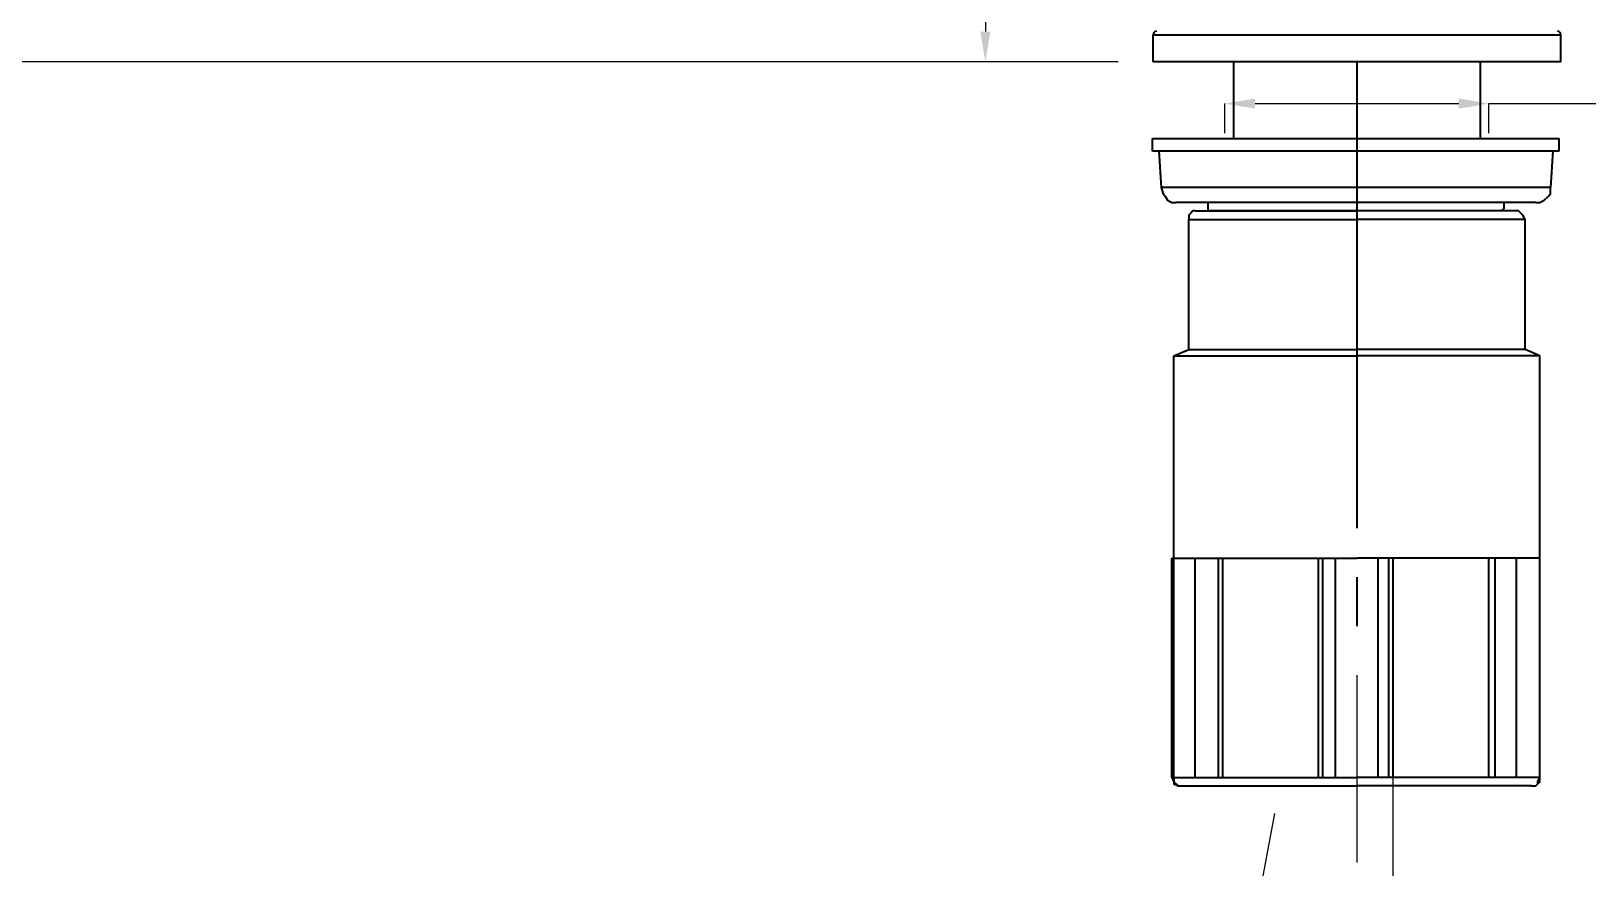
# Model space of a CAD drawing. Extents: x 0 to 1128, y 0 to 827.
# Drawn here: x 216.6 to 422.7, y 213.8 to 324.5 of the extents above; entities that cross this region are included whole.
import ezdxf

# ---------------------------------------------------------------- set-up
doc = ezdxf.new("R2010")
doc.units = 0
doc.header["$LTSCALE"] = 4
doc.header["$MEASUREMENT"] = 0
doc.header["$PDMODE"] = 3
doc.header["$PDSIZE"] = -10
doc.linetypes.add('CENTER2', pattern=[28.575, 19.05, -3.175, 3.175, -3.175])
doc.layers.get('0').update_dxf_attribs({"linetype": 'CONTINUOUS'})
doc.layers.get('DEFPOINTS').update_dxf_attribs({"linetype": 'CONTINUOUS'})
doc.layers.add('Cneter', color=1, linetype='CENTER2', lineweight=13)
doc.styles.add('Daelim Dimension', font='')
doc.styles.get('Daelim Dimension').set_extended_font_data('NanumGothic')
doc.dimstyles.new('DEFAULT', dxfattribs={"dimscale": 2, "dimtxt": 2, "dimasz": 2, "dimexe": 0, "dimexo": 2, "dimgap": 1, "dimtad": 1, "dimdec": 1, "dimzin": 9, "dimdsep": 46, "dimtxsty": 'Daelim Dimension', "dimcen": 0.5, "dimclrd": 252, "dimclre": 252, "dimclrt": 3, "dimadec": 1, "dimazin": 0, "dimtfac": 1, "dimtdec": 1, "dimtix": 1, "dimtmove": 0, "dimatfit": 3, "dimfxl": 1, "dimtolj": 1, "dimtzin": 1, "dimlwd": 9, "dimlwe": 9, "dimarcsym": 0})

# ---------------------------------------------------------------- blocks, each defined once
blk = doc.blocks.new('*D3')
at = {"color": 5, "lineweight": 9, "ltscale": 0.5, "transparency": 16777216}
for p, q in [((388.03, 516.86), (343, 516.86)), ((343, 512.86), (343, 324.39)), ((360.59, 320.39), (343, 320.39))]:
    blk.add_line(p, q, dxfattribs=at)
at = {"color": 5, "ltscale": 0.5, "transparency": 16777216}
for points in [[(342.33, 512.86), (343.66, 512.86), (343, 516.86)], [(342.33, 324.39), (343.66, 324.39), (343, 320.39)]]:
    blk.add_solid(points, dxfattribs=at)
at = {"layer": 'DEFPOINTS', "color": 0, "ltscale": 0.5, "transparency": 16777216}
for p in [(392.03, 516.86), (343, 320.39), (364.59, 320.39)]:
    blk.add_point(p, dxfattribs=at)
at = {"color": 7, "ltscale": 0.5, "transparency": 16777216, "insert": (335.3, 418.62), "char_height": 10, "attachment_point": 5, "rotation": 90, "style": 'Daelim Dimension'}
blk.add_mtext('\\A1;196.5', dxfattribs=at)
blk = doc.blocks.new('*D7')
at = {"color": 5, "lineweight": 9, "ltscale": 0.5, "transparency": 16777216}
for p, q in [((206.61, 604.3), (186.95, 604.3)), ((186.95, 600.3), (186.95, 324.39)), ((355.04, 320.39), (186.95, 320.39))]:
    blk.add_line(p, q, dxfattribs=at)
at = {"color": 5, "ltscale": 0.5, "transparency": 16777216}
for points in [[(186.28, 600.3), (187.62, 600.3), (186.95, 604.3)], [(186.28, 324.39), (187.62, 324.39), (186.95, 320.39)]]:
    blk.add_solid(points, dxfattribs=at)
at = {"layer": 'DEFPOINTS', "color": 0, "ltscale": 0.5, "transparency": 16777216}
for p in [(210.61, 604.3), (186.95, 320.39), (359.04, 320.39)]:
    blk.add_point(p, dxfattribs=at)
at = {"color": 7, "ltscale": 0.5, "transparency": 16777216, "insert": (179.25, 462.35), "char_height": 10, "attachment_point": 5, "rotation": 90, "style": 'Daelim Dimension'}
blk.add_mtext('\\A1;283.9', dxfattribs=at)
blk = doc.blocks.new('*D8')
at = {"color": 5, "lineweight": 9, "ltscale": 0.5, "transparency": 16777216}
for p, q in [((374.73, 310.95), (374.73, 314.86)), ((378.73, 314.86), (405.73, 314.86)), ((409.73, 310.95), (409.73, 314.86)), ((409.73, 314.86), (531.49, 314.86))]:
    blk.add_line(p, q, dxfattribs=at)
at = {"color": 5, "ltscale": 0.5, "transparency": 16777216}
for points in [[(378.73, 315.53), (378.73, 314.2), (374.73, 314.86)], [(405.73, 315.53), (405.73, 314.2), (409.73, 314.86)]]:
    blk.add_solid(points, dxfattribs=at)
at = {"layer": 'DEFPOINTS', "color": 0, "ltscale": 0.5, "transparency": 16777216}
for p in [(374.73, 314.95), (409.73, 314.95), (409.73, 314.86)]:
    blk.add_point(p, dxfattribs=at)
at = {"color": 7, "ltscale": 0.5, "transparency": 16777216, "insert": (483.9, 324.85), "char_height": 10, "attachment_point": 5, "style": 'Daelim Dimension'}
blk.add_mtext('\\A1;설치 구멍 {\\H1.25x;\\C256;Ø}35', dxfattribs=at)

msp = doc.modelspace()

# ---------------------------------------------------------------- linework, layer by layer
at = {"color": 7, "linetype": 'Continuous'}
for p, q in [((365.23, 323.96), (419.23, 323.96)), ((365.23, 320.39), (365.23, 323.96)), ((419.23, 320.39), (419.23, 323.96)), ((419.23, 320.39), (365.23, 320.39))]:
    msp.add_line(p, q, dxfattribs=at)
at = {"ltscale": 0.5}
msp.add_line((392.23, 320.39), (392.23, 286.45), dxfattribs=at)
at = {"color": 7, "linetype": 'Continuous'}
for centre, start, end in [((365.73, 323.96), 98.3257, 180), ((418.73, 323.96), 0, 81.6743)]:
    msp.add_arc(centre, 0.5, start, end, dxfattribs=at)
for points in [[(375.87, 320.39), (375.87, 320.39), (375.87, 310.24), (375.87, 310.24)], [(408.58, 320.39), (408.58, 320.39), (408.58, 310.24), (408.58, 310.24)], [(365.15, 308.55), (365.15, 308.55), (365.15, 310.24), (365.15, 310.24)], [(365.15, 310.24), (365.15, 310.24), (419.02, 310.24), (419.02, 310.24)], [(419.02, 308.55), (419.02, 308.55), (419.02, 310.24), (419.02, 310.24)], [(419.02, 308.55), (419.02, 308.55), (365.15, 308.55), (365.15, 308.55)], [(418.17, 308.55), (418.17, 308.55), (366, 308.55), (366, 308.55)], [(366, 308.55), (366, 308.55), (366.28, 303.76), (366.28, 303.76)], [(418.17, 308.55), (418.17, 308.55), (417.89, 303.76), (417.89, 303.76)], [(417.89, 303.76), (417.89, 303.76), (366.28, 303.76), (366.28, 303.76)], [(392.23, 304.04), (392.23, 304.04), (392.23, 297.55), (392.23, 297.55)], [(415.92, 301.78), (415.92, 301.78), (368.25, 301.78), (368.25, 301.78)], [(372.48, 301.78), (372.48, 301.78), (372.48, 300.94), (372.48, 300.94)], [(411.69, 301.78), (411.69, 301.78), (411.69, 300.94), (411.69, 300.94)], [(369.95, 282.33), (369.95, 282.33), (369.95, 299.53), (369.95, 299.53)], [(369.95, 299.53), (369.95, 299.53), (392.23, 299.53), (392.23, 299.53)], [(370.79, 300.66), (370.79, 300.66), (392.23, 300.66), (392.23, 300.66)], [(372.48, 300.94), (372.48, 300.94), (372.48, 300.66), (372.48, 300.66)], [(411.41, 300.66), (411.41, 300.66), (372.48, 300.66), (372.48, 300.66)], [(410.84, 300.66), (410.84, 300.66), (373.05, 300.66), (373.05, 300.66)], [(413.38, 300.66), (413.38, 300.66), (392.23, 300.66), (392.23, 300.66)], [(414.51, 299.53), (414.51, 299.53), (392.23, 299.53), (392.23, 299.53)], [(411.41, 300.66), (411.41, 300.66), (411.69, 300.94), (411.69, 300.94)], [(414.51, 282.33), (414.51, 282.33), (414.51, 299.53), (414.51, 299.53)], [(392.23, 291.07), (392.23, 291.07), (392.23, 258.65), (392.23, 258.65)], [(367.97, 281.48), (367.97, 281.48), (369.95, 282.33), (369.95, 282.33)], [(367.97, 225.66), (367.97, 225.66), (367.97, 281.48), (367.97, 281.48)], [(367.97, 281.48), (367.97, 281.48), (392.23, 281.48), (392.23, 281.48)], [(369.95, 282.33), (369.95, 282.33), (392.23, 282.33), (392.23, 282.33)], [(414.51, 282.33), (414.51, 282.33), (392.23, 282.33), (392.23, 282.33)], [(416.48, 281.48), (416.48, 281.48), (392.23, 281.48), (392.23, 281.48)], [(416.48, 281.48), (416.48, 281.48), (414.51, 282.33), (414.51, 282.33)], [(416.48, 225.66), (416.48, 225.66), (416.48, 281.48), (416.48, 281.48)], [(367.69, 254.7), (367.69, 254.7), (392.23, 254.7), (392.23, 254.7)], [(367.69, 225.66), (367.69, 225.66), (367.69, 254.7), (367.69, 254.7)], [(370.79, 225.66), (370.79, 225.66), (370.79, 254.7), (370.79, 254.7)], [(373.89, 225.66), (373.89, 225.66), (373.89, 254.7), (373.89, 254.7)], [(374.46, 225.66), (374.46, 225.66), (374.46, 254.7), (374.46, 254.7)], [(387.15, 225.66), (387.15, 225.66), (387.15, 254.7), (387.15, 254.7)], [(387.71, 225.66), (387.71, 225.66), (387.71, 254.7), (387.71, 254.7)], [(389.4, 225.66), (389.4, 225.66), (389.4, 254.7), (389.4, 254.7)], [(416.48, 254.7), (416.48, 254.7), (392.23, 254.7), (392.23, 254.7)], [(395.05, 225.66), (395.05, 225.66), (395.05, 254.7), (395.05, 254.7)], [(396.46, 225.66), (396.46, 225.66), (396.46, 254.7), (396.46, 254.7)], [(397.02, 225.66), (397.02, 225.66), (397.02, 254.7), (397.02, 254.7)], [(409.71, 225.66), (409.71, 225.66), (409.71, 254.7), (409.71, 254.7)], [(410.56, 225.66), (410.56, 225.66), (410.56, 254.7), (410.56, 254.7)], [(413.38, 225.66), (413.38, 225.66), (413.38, 254.7), (413.38, 254.7)], [(416.48, 225.66), (416.48, 225.66), (416.48, 254.7), (416.48, 254.7)], [(392.23, 252.16), (392.23, 252.16), (392.23, 245.67), (392.23, 245.67)], [(367.69, 225.66), (367.69, 225.66), (392.23, 225.66), (392.23, 225.66)], [(416.48, 225.66), (416.48, 225.66), (392.23, 225.66), (392.23, 225.66)], [(368.82, 224.53), (368.82, 224.53), (392.23, 224.53), (392.23, 224.53)], [(415.36, 224.53), (415.36, 224.53), (392.23, 224.53), (392.23, 224.53)]]:
    msp.add_open_spline(points, degree=3)
for points, knots in [([(366.28, 303.76), (366.28, 303.76), (366.56, 302.91), (366.56, 302.91), (366.56, 302.91), (366.56, 302.91), (366.84, 302.63), (366.84, 302.63), (366.84, 302.63), (366.84, 302.63), (367.12, 302.07), (367.12, 302.07), (367.12, 302.07), (367.12, 302.07), (367.69, 301.78), (367.69, 301.78), (367.69, 301.78), (367.69, 301.78), (368.25, 301.78), (368.25, 301.78)], [0, 0, 0, 0, 0.2, 0.2, 0.2, 0.2, 0.4, 0.4, 0.4, 0.4, 0.6, 0.6, 0.6, 0.6, 0.8, 0.8, 0.8, 0.8, 1, 1, 1, 1]), ([(415.92, 301.78), (415.92, 301.78), (416.48, 301.78), (416.48, 301.78), (416.48, 301.78), (416.48, 301.78), (417.05, 302.07), (417.05, 302.07), (417.05, 302.07), (417.05, 302.07), (417.61, 302.63), (417.61, 302.63), (417.61, 302.63), (417.61, 302.63), (417.89, 302.91), (417.89, 302.91), (417.89, 302.91), (417.89, 302.91), (417.89, 303.76), (417.89, 303.76)], [0, 0, 0, 0, 0.2, 0.2, 0.2, 0.2, 0.4, 0.4, 0.4, 0.4, 0.6, 0.6, 0.6, 0.6, 0.8, 0.8, 0.8, 0.8, 1, 1, 1, 1]), ([(370.79, 300.66), (370.79, 300.66), (370.51, 300.66), (370.51, 300.66), (370.51, 300.66), (370.51, 300.66), (370.23, 300.37), (370.23, 300.37), (370.23, 300.37), (370.23, 300.37), (369.95, 300.09), (369.95, 300.09), (369.95, 300.09), (369.95, 300.09), (369.95, 299.53), (369.95, 299.53)], [0, 0, 0, 0, 0.25, 0.25, 0.25, 0.25, 0.5, 0.5, 0.5, 0.5, 0.75, 0.75, 0.75, 0.75, 1, 1, 1, 1]), ([(414.51, 299.53), (414.51, 299.53), (414.23, 300.09), (414.23, 300.09), (414.23, 300.09), (414.23, 300.09), (413.94, 300.37), (413.94, 300.37), (413.94, 300.37), (413.94, 300.37), (413.66, 300.66), (413.66, 300.66), (413.66, 300.66), (413.66, 300.66), (413.38, 300.66), (413.38, 300.66)], [0, 0, 0, 0, 0.25, 0.25, 0.25, 0.25, 0.5, 0.5, 0.5, 0.5, 0.75, 0.75, 0.75, 0.75, 1, 1, 1, 1]), ([(367.69, 225.66), (367.69, 225.66), (367.97, 225.09), (367.97, 225.09), (367.97, 225.09), (367.97, 225.09), (367.97, 224.81), (367.97, 224.81), (367.97, 224.81), (367.97, 224.81), (368.53, 224.53), (368.53, 224.53), (368.53, 224.53), (368.53, 224.53), (368.82, 224.53), (368.82, 224.53)], [0, 0, 0, 0, 0.25, 0.25, 0.25, 0.25, 0.5, 0.5, 0.5, 0.5, 0.75, 0.75, 0.75, 0.75, 1, 1, 1, 1]), ([(367.97, 225.66), (367.97, 225.66), (367.97, 225.09), (367.97, 225.09), (367.97, 225.09), (367.97, 225.09), (368.25, 224.81), (368.25, 224.81), (368.25, 224.81), (368.25, 224.81), (368.53, 224.53), (368.53, 224.53), (368.53, 224.53), (368.53, 224.53), (368.82, 224.53), (368.82, 224.53)], [0, 0, 0, 0, 0.25, 0.25, 0.25, 0.25, 0.5, 0.5, 0.5, 0.5, 0.75, 0.75, 0.75, 0.75, 1, 1, 1, 1]), ([(415.36, 224.53), (415.36, 224.53), (415.92, 224.53), (415.92, 224.53), (415.92, 224.53), (415.92, 224.53), (416.2, 224.81), (416.2, 224.81), (416.2, 224.81), (416.2, 224.81), (416.2, 225.09), (416.2, 225.09), (416.2, 225.09), (416.2, 225.09), (416.48, 225.66), (416.48, 225.66)], [0, 0, 0, 0, 0.25, 0.25, 0.25, 0.25, 0.5, 0.5, 0.5, 0.5, 0.75, 0.75, 0.75, 0.75, 1, 1, 1, 1]), ([(415.36, 224.53), (415.36, 224.53), (415.92, 224.53), (415.92, 224.53), (415.92, 224.53), (415.92, 224.53), (416.2, 224.81), (416.2, 224.81), (416.2, 224.81), (416.2, 224.81), (416.48, 225.09), (416.48, 225.09), (416.48, 225.09), (416.48, 225.09), (416.48, 225.66), (416.48, 225.66)], [0, 0, 0, 0, 0.25, 0.25, 0.25, 0.25, 0.5, 0.5, 0.5, 0.5, 0.75, 0.75, 0.75, 0.75, 1, 1, 1, 1])]:
    msp.add_open_spline(points, degree=3, knots=knots)
at = {"layer": 'Cneter', "lineweight": 5, "ltscale": 0.5}
for points in [[(392.23, 239.19), (392.23, 239.19), (392.23, 214.38), (392.23, 214.38)], [(397.02, 202.82), (397.02, 202.82), (397.02, 228.48), (397.02, 228.48)], [(376.57, 195.48), (376.57, 195.48), (381.37, 220.86), (381.37, 220.86)]]:
    msp.add_open_spline(points, degree=3, dxfattribs=at)

# ---------------------------------------------------------------- dimensions: what is measured, and where the dimension line sits
at = {"color": 5, "ltscale": 0.5}
for base, p1, p2, picture, middle in [((186.95, 320.39), (210.61, 604.3), (359.04, 320.39), '*D7', (179.25, 462.35)), ((343, 320.39), (392.03, 516.86), (364.59, 320.39), '*D3', (335.3, 418.62))]:
    dim = msp.add_linear_dim(base=base, p1=p1, p2=p2, angle=90, dimstyle='DEFAULT', override={"dimtxt": 5, "dimclrd": 5, "dimclre": 5, "dimclrt": 7}, dxfattribs=at)
    dim.commit()
    dim.dimension.update_dxf_attribs({"geometry": picture, "text_midpoint": middle})
dim = msp.add_linear_dim(base=(409.73, 314.86), p1=(374.73, 314.95), p2=(409.73, 314.95), text='설치 구멍 {\\H1.25x;\\C256;Ø}35', dimstyle='DEFAULT', override={"dimtxt": 5, "dimclrd": 5, "dimclre": 5, "dimclrt": 7}, dxfattribs=at)
dim.commit()
dim.dimension.update_dxf_attribs({"geometry": '*D8', "text_midpoint": (483.9, 314.86), "dimtype": 160})

doc.saveas('drawing.dxf')
